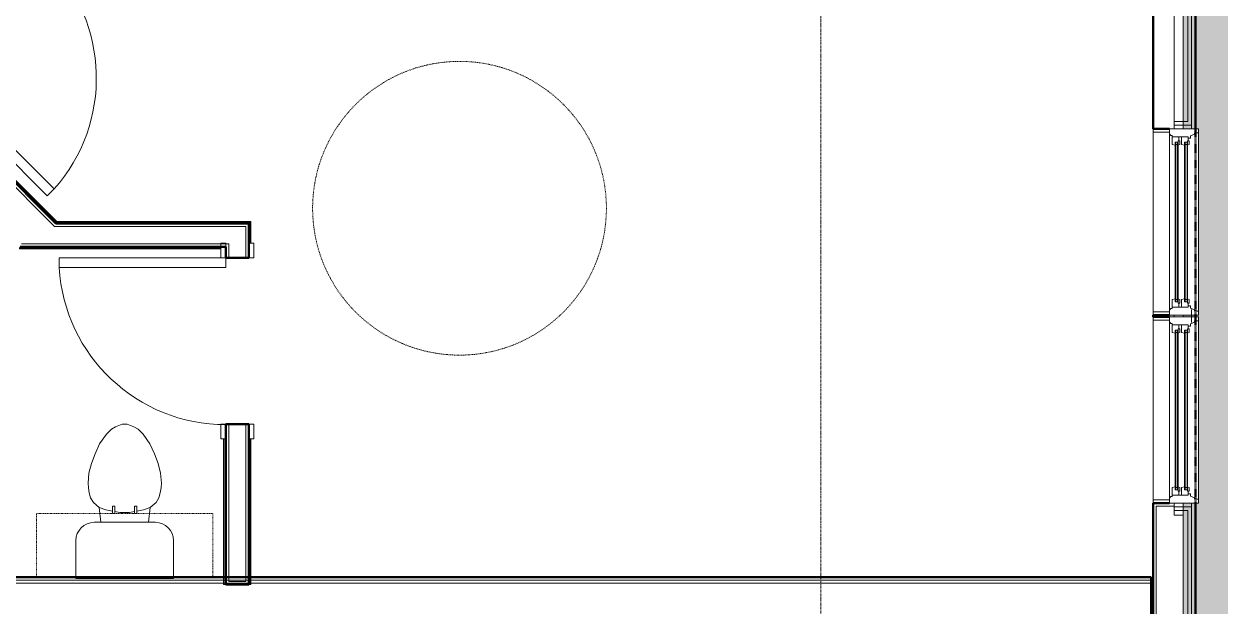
# Model space of a CAD drawing. Header units: inches. Extents: x -4235 to -464, y 9706 to 12425.
# Drawn here: x -2336.1 to -2091.8, y 11681.3 to 11800.3 of the extents above; entities that cross this region are included whole.
import ezdxf

# ---------------------------------------------------------------- set-up
doc = ezdxf.new("R2010")
doc.units = ezdxf.units.IN
doc.header["$MEASUREMENT"] = 0
for name, pattern in [('Dash', [0.25, 0.125, -0.125]), ('Dash 1_16_', [0.125, 0.0625, -0.0625]), ('Grid Line 1_2_', [0.875, 0.5, -0.125, 0.125, -0.125])]:
    doc.linetypes.add(name, pattern=pattern)
for name, color, linetype, lineweight in [('0-1', 7, 'Continuous', 5), ('0-2', 10, 'Continuous', 9), ('A-DOOR-1', 7, 'Continuous', 9), ('A-DOOR-2', 90, 'Continuous', 20), ('A-DOOR-FRAM-1', 90, 'Continuous', 20), ('A-FLOR-PATT-1', 9, 'Continuous', 9), ('A-GENM-HDLN-1', 7, 'Dash', 9), ('A-GLAZ-1', 151, 'Continuous', 9), ('A-GLAZ-2', 151, 'Continuous', 20), ('A-WALL-1', 250, 'Continuous', 50), ('A-WALL-2', 50, 'Continuous', 13), ('A-WALL-3', 10, 'Continuous', 9), ('A-WALL-4', 254, 'Continuous', 9), ('A-WALL-5', 7, 'Continuous', 9), ('A-WALL-6', 113, 'Continuous', 9), ('A-WALL-7', 113, 'Continuous', 50), ('C-PROP-LINE-1', 91, 'Dash 1_16_', 50), ('I-WALL-1', 250, 'Continuous', 50), ('I-WALL-2', 10, 'Continuous', 9), ('I-WALL-3', 254, 'Continuous', 9), ('I-WALL-4', 7, 'Continuous', 9), ('P-SANR-FIXT-1', 7, 'Continuous', 9), ('P-SANR-FIXT-2', 254, 'Continuous', 9), ('Q-CASE-2', 7, 'Continuous', 9), ('Q-CASE-4', 7, 'Dash', 9), ('S-GRID-1', 1, 'Grid Line 1_2_', 9)]:
    doc.layers.add(name, color=color, linetype=linetype, lineweight=lineweight)

# ---------------------------------------------------------------- blocks, each defined once
blk = doc.blocks.new('Basic Wall _ INT - W4BØF - _5_8 GYP - 2X4 WOOD_BATT_ - 5_8 GYP_ - ___-2690297-BACKGROUND - 1ST FLOOR')
at = {"layer": 'A-WALL-3'}
for p, q in [((-2294.86, 11715.48), (-2294.86, 11718.48)), ((-2295.21, 11687.24), (-2295.21, 11685.74)), ((-2294.86, 11685.74), (-2294.86, 11687.24)), ((-2295.27, 11685.74), (-2295.21, 11685.74)), ((-2295.21, 11685.74), (-2295.06, 11685.74)), ((-2295.06, 11685.74), (-2295, 11685.74)), ((-2294.99, 11685.74), (-2294.95, 11685.74)), ((-2294.88, 11685.74), (-2294.86, 11685.74))]:
    blk.add_line(p, q, dxfattribs=at)
at = {"layer": 'A-WALL-4'}
for p, q in [((-2295.21, 11715.48), (-2295.21, 11687.24)), ((-2294.86, 11687.24), (-2294.86, 11715.48)), ((-2295.27, 11687.24), (-2295.27, 11685.74)), ((-2294.98, 11687.24), (-2294.98, 11685.74)), ((-2294.98, 11685.74), (-2295.27, 11685.74)), ((-2294.9, 11685.74), (-2294.98, 11685.74)), ((-2294.86, 11685.74), (-2294.9, 11685.74))]:
    blk.add_line(p, q, dxfattribs=at)
at = {"layer": 'A-WALL-5'}
for p, q in [((-2295.27, 11715.48), (-2295.27, 11687.24)), ((-2294.98, 11715.48), (-2294.98, 11687.24))]:
    blk.add_line(p, q, dxfattribs=at)
blk = doc.blocks.new('Basic Wall _ INT - W4BØF - _5_8 GYP - 2X4 WOOD_BATT_ - 5_8 GYP_ - ___-2690298-BACKGROUND - 1ST FLOOR')
at = {"layer": 'A-WALL-3'}
for p, q in [((-2290.08, 11759.51), (-2290.11, 11759.49)), ((-2289.91, 11759.69), (-2289.97, 11759.63)), ((-2289.76, 11759.84), (-2289.9, 11759.69)), ((-2289.69, 11759.9), (-2289.76, 11759.84)), ((-2290.11, 11715.48), (-2290.11, 11718.48)), ((-2290.11, 11685.74), (-2290.11, 11687.24)), ((-2289.76, 11687.24), (-2289.76, 11685.74)), ((-2290.11, 11685.74), (-2290.08, 11685.74)), ((-2289.97, 11685.74), (-2289.91, 11685.74)), ((-2289.9, 11685.74), (-2289.76, 11685.74)), ((-2289.76, 11685.74), (-2289.69, 11685.74))]:
    blk.add_line(p, q, dxfattribs=at)
at = {"layer": 'A-WALL-4'}
for p, q in [((-2290.11, 11755.48), (-2290.11, 11759.49)), ((-2289.76, 11759.84), (-2289.76, 11755.48)), ((-2290.11, 11687.24), (-2290.11, 11715.48)), ((-2289.76, 11715.48), (-2289.76, 11687.24)), ((-2289.98, 11685.74), (-2289.98, 11687.24)), ((-2289.69, 11687.24), (-2289.69, 11685.74)), ((-2290.06, 11685.74), (-2290.11, 11685.74)), ((-2289.99, 11685.74), (-2290.06, 11685.74)), ((-2289.98, 11685.74), (-2289.99, 11685.74)), ((-2289.69, 11685.74), (-2289.98, 11685.74))]:
    blk.add_line(p, q, dxfattribs=at)
at = {"layer": 'A-WALL-5'}
for p, q in [((-2289.98, 11755.48), (-2289.98, 11759.61)), ((-2289.69, 11759.9), (-2289.69, 11755.48)), ((-2289.98, 11687.24), (-2289.98, 11715.48)), ((-2289.69, 11715.48), (-2289.69, 11687.24))]:
    blk.add_line(p, q, dxfattribs=at)
at = {"layer": 'A-WALL-5', "flags": 128}
for points in [[(-2290.06, 11759.53), (-2290.04, 11759.55), (-2290.02, 11759.57), (-2290.01, 11759.59), (-2289.99, 11759.6), (-2289.98, 11759.61), (-2289.98, 11759.61)], [(-2289.98, 11759.61), (-2289.96, 11759.63), (-2289.9, 11759.69), (-2289.81, 11759.78), (-2289.69, 11759.9)]]:
    blk.add_lwpolyline(points, dxfattribs=at)
blk = doc.blocks.new('Toilet-Domestic-3D - Toilet-Domestic-3D-V11-BACKGROUND - 1ST FLOOR')
at = {"layer": 'P-SANR-FIXT-1'}
for p, q in [((-5.13, 8), (-3.74, 10)), ((-3.74, 10), (-2.74, 11)), ((-2.74, 11), (-1.87, 11.5)), ((-1.87, 11.5), (-0.5, 12)), ((-0.5, 12), (0.5, 12)), ((0.5, 12), (1.87, 11.5)), ((1.87, 11.5), (2.74, 11)), ((2.74, 11), (3.74, 10)), ((3.74, 10), (5.13, 8)), ((-6.06, 6), (-5.13, 8)), ((5.13, 8), (6.06, 6)), ((-6.79, 4), (-6.06, 6)), ((6.06, 6), (6.79, 4)), ((-7.33, 1.99), (-6.79, 4)), ((6.79, 4), (7.33, 1.99)), ((-7.5, 0), (-7.33, 1.99)), ((7.33, 1.99), (7.5, 0)), ((-7.41, -1), (-7.5, 0)), ((-7.24, -2), (-7.41, -1)), ((-6.97, -3), (-7.24, -2)), ((7.24, -2), (6.97, -3)), ((7.41, -1), (7.24, -2)), ((7.5, 0), (7.41, -1)), ((-6.4, -4), (-6.97, -3)), ((-5.21, -5), (-6.4, -4)), ((6.4, -4), (5.21, -5)), ((6.97, -3), (6.4, -4)), ((-3.84, -5.5), (-5.21, -5)), ((-4.86, -8.02), (-5.21, -5)), ((-2.5, -5.74), (-3.84, -5.5)), ((-1, -6), (-2.01, -5.82)), ((1, -6), (-1, -6)), ((2, -5.82), (1, -6)), ((3.84, -5.5), (2.49, -5.74)), ((5.21, -5), (3.84, -5.5)), ((4.86, -8.02), (5.21, -5)), ((6.25, -8.02), (-6.25, -8.02)), ((-9.98, -11.75), (-9.98, -19.23)), ((9.98, -19.23), (9.98, -11.75))]:
    blk.add_line(p, q, dxfattribs=at)
for centre, start, end in [((-6.25, -11.75), 90, 180), ((6.25, -11.75), 0, 90)]:
    blk.add_arc(centre, 3.73, start, end, dxfattribs=at)
at = {"layer": 'P-SANR-FIXT-2'}
for p, q in [((-9.98, -19.23), (-9.98, -19.48)), ((-9.98, -19.48), (9.98, -19.48)), ((9.98, -19.48), (9.98, -19.23))]:
    blk.add_line(p, q, dxfattribs=at)
blk = doc.blocks.new('Basic Wall _ INT - W8BØF - _5_8 GYP - 2X8 WOOD_BATT_ - 5_8 GYP_ - ___-2704243-BACKGROUND - 1ST FLOOR')
at = {"layer": 'I-WALL-2'}
for p, q in [((-2329.54, 11759.49), (-2329.53, 11759.51)), ((-2329.49, 11759.63), (-2329.46, 11759.69)), ((-2329.46, 11759.69), (-2329.4, 11759.84)), ((-2329.4, 11759.84), (-2329.37, 11759.9))]:
    blk.add_line(p, q, dxfattribs=at)
at = {"layer": 'I-WALL-3'}
for p, q in [((-2356.58, 11786.52), (-2329.54, 11759.49)), ((-2329.4, 11759.84), (-2356.33, 11786.77))]:
    blk.add_line(p, q, dxfattribs=at)
at = {"layer": 'I-WALL-4'}
for p, q in [((-2329.49, 11759.61), (-2356.49, 11786.61)), ((-2329.37, 11759.9), (-2356.29, 11786.81)), ((-2329.53, 11759.53), (-2329.54, 11759.49))]:
    blk.add_line(p, q, dxfattribs=at)
at = {"layer": 'I-WALL-4', "flags": 128}
for points in [[(-2329.49, 11759.61), (-2329.49, 11759.61), (-2329.5, 11759.6), (-2329.5, 11759.59), (-2329.51, 11759.57), (-2329.52, 11759.55), (-2329.53, 11759.53)], [(-2329.37, 11759.9), (-2329.42, 11759.78), (-2329.46, 11759.69), (-2329.48, 11759.63), (-2329.49, 11759.61)]]:
    blk.add_lwpolyline(points, dxfattribs=at)
blk = doc.blocks.new('Basic Wall _ INT - W4BØF - _5_8 GYP - 2X4 WOOD_BATT_ - 5_8 GYP_ - ___-2690309-BACKGROUND - 1ST FLOOR')
at = {"layer": 'A-WALL-3'}
for p, q in [((-2336.96, 11754.39), (-2336.99, 11754.32)), ((-2336.9, 11754.53), (-2336.96, 11754.39)), ((-2336.87, 11754.6), (-2336.9, 11754.53)), ((-2336.82, 11754.74), (-2336.83, 11754.71))]:
    blk.add_line(p, q, dxfattribs=at)
at = {"layer": 'A-WALL-4'}
for p, q in [((-2295.86, 11754.39), (-2336.96, 11754.39)), ((-2336.82, 11754.74), (-2295.86, 11754.74))]:
    blk.add_line(p, q, dxfattribs=at)
at = {"layer": 'A-WALL-5'}
for p, q in [((-2295.86, 11754.32), (-2336.99, 11754.32)), ((-2336.87, 11754.61), (-2295.86, 11754.61)), ((-2336.83, 11754.69), (-2336.82, 11754.74))]:
    blk.add_line(p, q, dxfattribs=at)
at = {"layer": 'A-WALL-5', "flags": 128}
for points in [[(-2336.99, 11754.32), (-2336.94, 11754.44), (-2336.9, 11754.53), (-2336.88, 11754.59), (-2336.87, 11754.61)], [(-2336.87, 11754.61), (-2336.87, 11754.61), (-2336.86, 11754.62), (-2336.86, 11754.64), (-2336.85, 11754.65), (-2336.84, 11754.67), (-2336.83, 11754.69)]]:
    blk.add_lwpolyline(points, dxfattribs=at)
blk = doc.blocks.new('Basic Wall _ INT - W4BØF - _5_8 GYP - 2X4 WOOD_BATT_ - 5_8 GYP_ - ___-2690310-BACKGROUND - 1ST FLOOR')
at = {"layer": 'A-WALL-3'}
for p, q in [((-2329.53, 11759.51), (-2329.54, 11759.49)), ((-2329.46, 11759.69), (-2329.49, 11759.63)), ((-2329.4, 11759.84), (-2329.46, 11759.69)), ((-2329.37, 11759.9), (-2329.4, 11759.84)), ((-2290.11, 11759.49), (-2290.08, 11759.51)), ((-2289.97, 11759.63), (-2289.91, 11759.69)), ((-2289.9, 11759.69), (-2289.76, 11759.84)), ((-2289.76, 11759.84), (-2289.69, 11759.9))]:
    blk.add_line(p, q, dxfattribs=at)
at = {"layer": 'A-WALL-4'}
for p, q in [((-2329.54, 11759.49), (-2290.11, 11759.49)), ((-2289.76, 11759.84), (-2329.4, 11759.84))]:
    blk.add_line(p, q, dxfattribs=at)
at = {"layer": 'A-WALL-5'}
for p, q in [((-2329.54, 11759.49), (-2329.53, 11759.53)), ((-2289.98, 11759.61), (-2329.49, 11759.61)), ((-2289.69, 11759.9), (-2329.37, 11759.9))]:
    blk.add_line(p, q, dxfattribs=at)
at = {"layer": 'A-WALL-5', "flags": 128}
for points in [[(-2329.53, 11759.53), (-2329.52, 11759.55), (-2329.51, 11759.57), (-2329.5, 11759.59), (-2329.5, 11759.6), (-2329.49, 11759.61), (-2329.49, 11759.61)], [(-2329.49, 11759.61), (-2329.48, 11759.63), (-2329.46, 11759.69), (-2329.42, 11759.78), (-2329.37, 11759.9)], [(-2289.98, 11759.61), (-2289.98, 11759.61), (-2289.99, 11759.6), (-2290.01, 11759.59), (-2290.02, 11759.57), (-2290.04, 11759.55), (-2290.06, 11759.53)], [(-2289.69, 11759.9), (-2289.81, 11759.78), (-2289.9, 11759.69), (-2289.96, 11759.63), (-2289.98, 11759.61)]]:
    blk.add_lwpolyline(points, dxfattribs=at)
blk = doc.blocks.new('SWING - SINGLE - FLUSH - 2-10 x 6-8 - PRIVACY-3199407-BACKGROUND - 1ST FLOOR')
at = {"layer": 'A-DOOR-1'}
blk.add_arc((17, 2.37), 34.07, 93.3657, 180, dxfattribs=at)
at = {"layer": 'A-DOOR-2'}
for p, q in [((15, 2.37), (15, 36.38)), ((17, 36.38), (15, 36.38)), ((17, 2.37), (17, 36.38)), ((17, 2.37), (15, 2.37))]:
    blk.add_line(p, q, dxfattribs=at)
at = {"layer": 'A-DOOR-FRAM-1'}
for p, q in [((-17, 3.37), (-20, 3.37)), ((-20, 3.37), (-20, 2.37)), ((-17, 2.37), (-17, 3.37)), ((20, 3.37), (17, 3.37)), ((17, 3.37), (17, 2.37)), ((20, 2.37), (20, 3.37)), ((-20, 2.37), (-17, 2.37)), ((17, 2.37), (20, 2.37)), ((-17, -2.38), (-20, -2.38)), ((-20, -2.38), (-20, -3.38)), ((-17, -3.38), (-17, -2.38)), ((20, -2.38), (17, -2.38)), ((17, -2.38), (17, -3.38)), ((20, -3.38), (20, -2.38)), ((-20, -3.38), (-17, -3.38)), ((17, -3.38), (20, -3.38))]:
    blk.add_line(p, q, dxfattribs=at)
blk = doc.blocks.new('Basic Wall _ INT - W4BØF - _5_8 GYP - 2X4 WOOD_BATT_ - 5_8 GYP_ - ___-2690314-BACKGROUND - 1ST FLOOR')
at = {"layer": 'A-WALL-3'}
for p, q in [((-2302.27, 11842.21), (-2302.28, 11842.23)), ((-2302.2, 11842.03), (-2302.22, 11842.09)), ((-2302.14, 11841.88), (-2302.2, 11842.02)), ((-2302.11, 11841.82), (-2302.14, 11841.88)), ((-2309.38, 11835.13), (-2306.02, 11838.49)), ((-2306.24, 11837.78), (-2308.69, 11835.33)), ((-2305.77, 11838.24), (-2306.21, 11837.8)), ((-2305.56, 11838.45), (-2305.63, 11838.39)), ((-2305.48, 11838.54), (-2305.56, 11838.45)), ((-2309.34, 11834.68), (-2309.42, 11834.59)), ((-2309.27, 11834.74), (-2309.34, 11834.68)), ((-2308.69, 11835.32), (-2309.13, 11834.89)), ((-2331.3, 11813.21), (-2329.18, 11815.33)), ((-2363.3, 11781.22), (-2357.46, 11787.05)), ((-2357.48, 11786.54), (-2363.04, 11780.97)), ((-2357.21, 11786.8), (-2357.47, 11786.54)), ((-2363.26, 11780.76), (-2363.34, 11780.68)), ((-2363.19, 11780.83), (-2363.25, 11780.76)), ((-2389.78, 11754.73), (-2389.75, 11754.73)), ((-2389.59, 11754.73), (-2389.5, 11754.73)), ((-2389.49, 11754.73), (-2389.29, 11754.73)), ((-2389.29, 11754.73), (-2389.2, 11754.73))]:
    blk.add_line(p, q, dxfattribs=at)
at = {"layer": 'A-WALL-4'}
for p, q in [((-2306.02, 11838.49), (-2302.28, 11842.23)), ((-2302.14, 11841.88), (-2305.48, 11838.54)), ((-2308.85, 11835.49), (-2306.38, 11837.95)), ((-2306.2, 11837.73), (-2308.64, 11835.28)), ((-2306.37, 11837.96), (-2305.93, 11838.4)), ((-2305.73, 11838.2), (-2306.17, 11837.76)), ((-2305.52, 11838.41), (-2305.58, 11838.34)), ((-2305.43, 11838.49), (-2305.52, 11838.41)), ((-2329.18, 11815.33), (-2309.41, 11835.1)), ((-2309.42, 11834.59), (-2328.93, 11815.09)), ((-2309.29, 11834.63), (-2309.38, 11834.55)), ((-2309.29, 11835.05), (-2308.85, 11835.49)), ((-2309.23, 11834.7), (-2309.29, 11834.63)), ((-2308.65, 11835.28), (-2309.09, 11834.84)), ((-2363.21, 11781.13), (-2357.66, 11786.68)), ((-2357.43, 11786.49), (-2363, 11780.93)), ((-2357.64, 11786.7), (-2357.37, 11786.96)), ((-2357.17, 11786.76), (-2357.43, 11786.5)), ((-2389.78, 11754.73), (-2363.3, 11781.22)), ((-2363.34, 11780.68), (-2389.29, 11754.73)), ((-2363.21, 11780.72), (-2363.29, 11780.63)), ((-2363.15, 11780.78), (-2363.21, 11780.72))]:
    blk.add_line(p, q, dxfattribs=at)
at = {"layer": 'A-WALL-5'}
for p, q in [((-2305.93, 11838.4), (-2302.23, 11842.1)), ((-2302.11, 11841.82), (-2305.43, 11838.49)), ((-2329.09, 11815.25), (-2309.32, 11835.02)), ((-2309.38, 11834.55), (-2328.89, 11815.04)), ((-2389.61, 11754.73), (-2363.21, 11781.13)), ((-2363.3, 11780.63), (-2389.2, 11754.73))]:
    blk.add_line(p, q, dxfattribs=at)
at = {"layer": 'A-WALL-5', "flags": 128}
for points in [[(-2302.26, 11842.19), (-2302.26, 11842.17), (-2302.25, 11842.15), (-2302.24, 11842.13), (-2302.24, 11842.12), (-2302.23, 11842.11), (-2302.23, 11842.1)], [(-2302.23, 11842.1), (-2302.22, 11842.09), (-2302.2, 11842.03), (-2302.16, 11841.94), (-2302.11, 11841.82)], [(-2389.61, 11754.73), (-2389.61, 11754.73), (-2389.62, 11754.73), (-2389.64, 11754.73), (-2389.67, 11754.73), (-2389.69, 11754.73), (-2389.72, 11754.73)], [(-2389.2, 11754.73), (-2389.37, 11754.73), (-2389.5, 11754.73), (-2389.58, 11754.73), (-2389.61, 11754.73)]]:
    blk.add_lwpolyline(points, dxfattribs=at)
blk = doc.blocks.new('Basic Wall _ INT - W4BØF - _5_8 GYP - 2X4 WOOD_BATT_ - 5_8 GYP_ - ___-2690313-BACKGROUND - 1ST FLOOR')
at = {"layer": 'A-WALL-3'}
for p, q in [((-2304.4, 11847.33), (-2304.42, 11847.39)), ((-2304.34, 11847.19), (-2304.4, 11847.33)), ((-2304.31, 11847.12), (-2304.33, 11847.18)), ((-2304.25, 11846.98), (-2304.26, 11847)), ((-2334.66, 11816.57), (-2332.54, 11818.69)), ((-2360.82, 11790.41), (-2358.7, 11792.53)), ((-2397.09, 11754.73), (-2397, 11754.73)), ((-2397, 11754.73), (-2396.79, 11754.73)), ((-2396.79, 11754.73), (-2396.7, 11754.73)), ((-2396.54, 11754.73), (-2396.5, 11754.73))]:
    blk.add_line(p, q, dxfattribs=at)
at = {"layer": 'A-WALL-4'}
for p, q in [((-2304.4, 11847.33), (-2332.78, 11818.94)), ((-2309, 11842.23), (-2304.25, 11846.98)), ((-2332.54, 11818.69), (-2309.01, 11842.22)), ((-2393.1, 11758.13), (-2360.82, 11790.41)), ((-2361.07, 11790.66), (-2378.82, 11772.91)), ((-2378.85, 11772.88), (-2397, 11754.73)), ((-2396.5, 11754.73), (-2393.14, 11758.09))]:
    blk.add_line(p, q, dxfattribs=at)
at = {"layer": 'A-WALL-5'}
for p, q in [((-2304.42, 11847.39), (-2332.83, 11818.99)), ((-2304.3, 11847.1), (-2332.62, 11818.78)), ((-2361.11, 11790.7), (-2397.09, 11754.73)), ((-2360.91, 11790.5), (-2396.68, 11754.73))]:
    blk.add_line(p, q, dxfattribs=at)
at = {"layer": 'A-WALL-5', "flags": 128}
for points in [[(-2304.42, 11847.39), (-2304.37, 11847.27), (-2304.33, 11847.18), (-2304.31, 11847.12), (-2304.3, 11847.1)], [(-2304.3, 11847.1), (-2304.3, 11847.1), (-2304.3, 11847.09), (-2304.29, 11847.08), (-2304.28, 11847.06), (-2304.28, 11847.04), (-2304.27, 11847.02)], [(-2396.68, 11754.73), (-2396.71, 11754.73), (-2396.79, 11754.73), (-2396.92, 11754.73), (-2397.09, 11754.73)], [(-2396.56, 11754.73), (-2396.59, 11754.73), (-2396.62, 11754.73), (-2396.64, 11754.73), (-2396.66, 11754.73), (-2396.67, 11754.73), (-2396.68, 11754.73)]]:
    blk.add_lwpolyline(points, dxfattribs=at)
blk = doc.blocks.new('ADA Clearances - 5ft Circle-V14-BACKGROUND - 1ST FLOOR')
at = {"layer": 'A-GENM-HDLN-1'}
blk.add_circle((0, 0), 30, dxfattribs=at)
blk = doc.blocks.new('300 Series Wall Hung Cabinet_326 - 36_-2909953-BACKGROUND - 1ST FLOOR')
at = {"layer": 'Q-CASE-2'}
for p, q in [((-2.01, 14.69), (-2.5, 14.69)), ((-2.5, 14.69), (-2.5, 13.19)), ((-2.01, 13.19), (-2.01, 14.69)), ((2.49, 14.69), (2, 14.69)), ((2, 14.69), (2, 13.19)), ((2.49, 13.19), (2.49, 14.69)), ((-2.01, 13.19), (-2.5, 13.19)), ((2.49, 13.19), (2, 13.19))]:
    blk.add_line(p, q, dxfattribs=at)
at = {"layer": 'Q-CASE-4'}
for p, q in [((-18, 0.19), (-18, 13.19)), ((-18, 13.19), (18, 13.19)), ((18, 13.19), (18, 0.19)), ((18, 0.19), (-18, 0.19))]:
    blk.add_line(p, q, dxfattribs=at)
blk = doc.blocks.new('CTR - 1st Phase - Unit Layouts_rvt-1-BACKGROUND - 1ST FLOOR')
at = {"layer": 'A-WALL-1'}
for p, q in [((-2290.11, 11759.49), (-2329.54, 11759.49)), ((-2290.11, 11758.86), (-2290.11, 11759.49)), ((-2290.11, 11754.74), (-2290.11, 11758.86)), ((-2324.79, 11754.74), (-2294.86, 11754.74)), ((-2294.86, 11754.74), (-2294.86, 11752.48)), ((-2290.11, 11752.48), (-2290.11, 11754.74)), ((-2294.86, 11752.48), (-2290.11, 11752.48)), ((-2290.11, 11718.48), (-2294.86, 11718.48)), ((-2294.86, 11718.48), (-2294.86, 11685.74)), ((-2290.11, 11685.74), (-2290.11, 11718.48)), ((-2294.86, 11685.74), (-2294.23, 11685.74)), ((-2294.23, 11685.74), (-2290.73, 11685.74)), ((-2290.73, 11685.74), (-2290.11, 11685.74))]:
    blk.add_line(p, q, dxfattribs=at)
at = {"layer": 'A-WALL-2'}
for p, q in [((-2329.8, 11758.86), (-2357.73, 11786.79)), ((-2328.92, 11758.86), (-2329.8, 11758.86)), ((-2290.73, 11758.86), (-2328.92, 11758.86)), ((-2290.73, 11758.86), (-2290.73, 11755.36)), ((-2326.3, 11755.36), (-2336.56, 11755.36)), ((-2325.42, 11755.36), (-2326.3, 11755.36)), ((-2294.23, 11755.36), (-2325.42, 11755.36)), ((-2294.23, 11755.36), (-2294.23, 11754.74)), ((-2294.23, 11754.74), (-2294.23, 11752.48)), ((-2290.73, 11755.36), (-2290.73, 11754.74)), ((-2290.73, 11754.74), (-2290.73, 11752.48)), ((-2294.23, 11718.48), (-2294.23, 11686.36)), ((-2290.73, 11718.48), (-2290.73, 11686.36)), ((-2294.23, 11686.36), (-2290.73, 11686.36))]:
    blk.add_line(p, q, dxfattribs=at)
at = {"layer": 'A-WALL-3'}
for p, q in [((-2290.11, 11759.49), (-2329.54, 11759.49)), ((-2290.11, 11759.49), (-2290.11, 11755.48)), ((-2324.79, 11754.74), (-2295.86, 11754.74)), ((-2294.86, 11718.48), (-2294.86, 11715.48)), ((-2290.11, 11715.48), (-2290.11, 11718.48)), ((-2294.86, 11715.48), (-2294.86, 11687.24)), ((-2290.11, 11687.24), (-2290.11, 11715.48)), ((-2294.86, 11687.24), (-2294.86, 11685.74)), ((-2290.11, 11685.74), (-2290.11, 11687.24)), ((-2290.11, 11685.74), (-2294.86, 11685.74))]:
    blk.add_line(p, q, dxfattribs=at)
at = {"layer": 'A-WALL-4'}
for p, q in [((-2290.11, 11752.48), (-2294.86, 11752.48)), ((-2294.86, 11718.48), (-2290.11, 11718.48))]:
    blk.add_line(p, q, dxfattribs=at)
at = {"layer": 'I-WALL-1'}
for p, q in [((-2329.54, 11759.49), (-2357.29, 11787.23)), ((-2336.82, 11754.74), (-2335.93, 11754.74)), ((-2335.93, 11754.74), (-2324.79, 11754.74))]:
    blk.add_line(p, q, dxfattribs=at)
at = {"layer": 'I-WALL-2'}
for p, q in [((-2329.54, 11759.49), (-2356.58, 11786.52)), ((-2324.79, 11754.74), (-2336.82, 11754.74))]:
    blk.add_line(p, q, dxfattribs=at)
at = {"layer": '0-2'}
for name, p in [('Basic Wall _ INT - W4BØF - _5_8 GYP - 2X4 WOOD_BATT_ - 5_8 GYP_ - ___-2690313-BACKGROUND - 1ST FLOOR', (0, 0)), ('Basic Wall _ INT - W4BØF - _5_8 GYP - 2X4 WOOD_BATT_ - 5_8 GYP_ - ___-2690314-BACKGROUND - 1ST FLOOR', (0, 0)), ('Basic Wall _ INT - W8BØF - _5_8 GYP - 2X8 WOOD_BATT_ - 5_8 GYP_ - ___-2704243-BACKGROUND - 1ST FLOOR', (0, 0)), ('Basic Wall _ INT - W4BØF - _5_8 GYP - 2X4 WOOD_BATT_ - 5_8 GYP_ - ___-2690310-BACKGROUND - 1ST FLOOR', (0, 0)), ('Basic Wall _ INT - W4BØF - _5_8 GYP - 2X4 WOOD_BATT_ - 5_8 GYP_ - ___-2690298-BACKGROUND - 1ST FLOOR', (0, 0)), ('Basic Wall _ INT - W4BØF - _5_8 GYP - 2X4 WOOD_BATT_ - 5_8 GYP_ - ___-2690309-BACKGROUND - 1ST FLOOR', (0, 0)), ('Toilet-Domestic-3D - Toilet-Domestic-3D-V11-BACKGROUND - 1ST FLOOR', (-2315.47, 11706.47)), ('Basic Wall _ INT - W4BØF - _5_8 GYP - 2X4 WOOD_BATT_ - 5_8 GYP_ - ___-2690297-BACKGROUND - 1ST FLOOR', (0, 0)), ('300 Series Wall Hung Cabinet_326 - 36_-2909953-BACKGROUND - 1ST FLOOR', (-2315.47, 11687.05))]:
    blk.add_blockref(name, p, dxfattribs=at)
for name, p, rotation in [('SWING - SINGLE - FLUSH - 2-10 x 6-8 - PRIVACY-3199407-BACKGROUND - 1ST FLOOR', (-2345, 11802.87), 224.9999999999984), ('ADA Clearances - 5ft Circle-V14-BACKGROUND - 1ST FLOOR', (-2247.1, 11762.6), 180), ('SWING - SINGLE - FLUSH - 2-10 x 6-8 - PRIVACY-3199407-BACKGROUND - 1ST FLOOR', (-2292.48, 11735.48), 90.00000000000018)]:
    blk.add_blockref(name, p, dxfattribs=dict(at, rotation=rotation))
blk = doc.blocks.new('CTR - 1st Phase - Common Walls_rvt-1-BACKGROUND - 1ST FLOOR')
at = {"layer": 'A-WALL-2'}
for p, q in [((-2105.82, 11686.61), (-2437.8, 11686.61)), ((-2105.82, 11685.99), (-2437.18, 11685.99))]:
    blk.add_line(p, q, dxfattribs=at)
at = {"layer": 'I-WALL-1'}
for p, q in [((-2105.82, 11687.24), (-2341.71, 11687.24)), ((-2105.82, 11678.74), (-2105.82, 11687.24))]:
    blk.add_line(p, q, dxfattribs=at)
at = {"layer": 'I-WALL-2'}
for p, q in [((-2295.15, 11687.24), (-2295.27, 11687.24)), ((-2295.06, 11687.24), (-2295.15, 11687.24)), ((-2295, 11687.24), (-2295.06, 11687.24)), ((-2294.25, 11687.24), (-2294.86, 11687.24)), ((-2290.73, 11687.24), (-2294.23, 11687.24)), ((-2290.11, 11687.24), (-2290.71, 11687.24)), ((-2289.9, 11687.24), (-2289.96, 11687.24)), ((-2289.81, 11687.24), (-2289.9, 11687.24)), ((-2289.69, 11687.24), (-2289.81, 11687.24))]:
    blk.add_line(p, q, dxfattribs=at)
at = {"layer": 'I-WALL-3'}
for p, q in [((-2325.45, 11687.24), (-2336.06, 11687.24)), ((-2295.27, 11687.24), (-2305.49, 11687.24)), ((-2105.82, 11687.24), (-2289.69, 11687.24)), ((-2105.82, 11687.24), (-2105.82, 11678.74))]:
    blk.add_line(p, q, dxfattribs=at)
blk = doc.blocks.new('Window-Double_Hung-Andersen-400_Series-Tilt_Wash - DOUBLE HUNG - COTTAGE - 1ST FLOOR-2889518-BACKGROUND - 1ST FLOOR')
at = {"layer": 'A-GLAZ-1'}
for p, q in [((-16.29, 2.62), (-15.7, 2.62)), ((-15.82, 2.62), (-15.82, 2.25)), ((-15.7, 2.75), (15.7, 2.75)), ((-15.7, 2.62), (15.7, 2.62)), ((16.29, 2.62), (15.7, 2.62)), ((15.82, 2.62), (15.82, 2.25)), ((-16.29, 2.25), (-15.7, 2.25)), ((-16.29, 0.69), (-15.7, 0.69)), ((-16.29, 0.31), (-15.7, 0.31)), ((-15.82, 0.69), (-15.82, 0.31)), ((-15.7, 2.25), (15.7, 2.25)), ((-15.7, 2.12), (15.7, 2.12)), ((-15.7, 0.81), (15.7, 0.81)), ((-15.7, 0.69), (15.7, 0.69)), ((-15.7, 0.31), (15.7, 0.31)), ((-15.7, 0.19), (15.7, 0.19)), ((16.29, 2.25), (15.7, 2.25)), ((16.29, 0.69), (15.7, 0.69)), ((16.29, 0.31), (15.7, 0.31)), ((15.82, 0.69), (15.82, 0.31)), ((18.95, -0.94), (-18.95, -0.94)), ((-18.95, -0.94), (-18.95, -4.31)), ((-18.32, -0.94), (-18.32, -4.31)), ((18.32, -0.94), (18.32, -4.31)), ((18.95, -4.31), (18.95, -0.94)), ((-18.95, -4.31), (18.95, -4.31))]:
    blk.add_line(p, q, dxfattribs=at)
at = {"layer": 'A-GLAZ-2'}
for p, q in [((19.01, 4.94), (-19.01, 4.94)), ((-19.01, 4.94), (-19.01, -0.94)), ((-18.2, 4.94), (-18.2, 4.12)), ((18.2, 4.94), (18.2, 4.12)), ((19.01, -0.94), (19.01, 4.94)), ((-19.01, 3.56), (-20.51, 3.56)), ((-18.2, 4.12), (-17.92, 4.12)), ((-17.92, 4.12), (-17.61, 3.31)), ((-17.61, 3.31), (-17.14, 3.31)), ((-17.42, 2.87), (-16.57, 2.87)), ((-17.42, 2.87), (-17.42, -0.44)), ((-17.14, 3.31), (-17.14, 2.87)), ((-15.86, 3.09), (-16.57, 3.09)), ((-16.57, 2.75), (-16.57, 3.09)), ((-15.7, 2.75), (-16.57, 2.75)), ((-16.29, 2.75), (-16.29, 2.12)), ((-15.86, 3.09), (-15.7, 2.75)), ((15.86, 3.09), (15.7, 2.75)), ((15.7, 2.75), (16.57, 2.75)), ((15.86, 3.09), (16.57, 3.09)), ((16.29, 2.75), (16.29, 2.12)), ((16.57, 2.75), (16.57, 3.09)), ((17.42, 2.87), (16.57, 2.87)), ((17.14, 3.31), (17.14, 2.87)), ((17.61, 3.31), (17.14, 3.31)), ((17.42, 2.87), (17.42, -0.44)), ((17.92, 4.12), (17.61, 3.31)), ((18.2, 4.12), (17.92, 4.12)), ((19.01, 3.56), (20.51, 3.56)), ((-17.42, 1.5), (-15.86, 1.5)), ((-17.42, 0.94), (-16.57, 0.94)), ((-15.86, 1.16), (-16.57, 1.16)), ((-16.57, 0.81), (-16.57, 1.16)), ((-15.7, 0.81), (-16.57, 0.81)), ((-15.7, 2.12), (-16.29, 2.12)), ((-16.29, 0.81), (-16.29, 0.19)), ((-15.7, 0.19), (-16.29, 0.19)), ((-15.86, 1.5), (-15.7, 2.12)), ((-15.86, 1.16), (-15.7, 0.81)), ((-15.86, -0.44), (-15.7, 0.19)), ((15.7, 2.12), (16.29, 2.12)), ((15.86, 1.5), (15.7, 2.12)), ((15.86, 1.16), (15.7, 0.81)), ((15.7, 0.81), (16.57, 0.81)), ((15.7, 0.19), (16.29, 0.19)), ((15.86, -0.44), (15.7, 0.19)), ((17.42, 1.5), (15.86, 1.5)), ((15.86, 1.16), (16.57, 1.16)), ((16.29, 0.81), (16.29, 0.19)), ((16.57, 0.81), (16.57, 1.16)), ((17.42, 0.94), (16.57, 0.94)), ((-19.01, -0.94), (19.01, -0.94)), ((-17.67, -0.66), (-18, -0.94)), ((-17.67, -0.66), (-17.67, -0.44)), ((-17.67, -0.44), (-15.86, -0.44)), ((17.67, -0.44), (15.86, -0.44)), ((17.67, -0.66), (17.67, -0.44)), ((17.67, -0.66), (18, -0.94))]:
    blk.add_line(p, q, dxfattribs=at)
blk = doc.blocks.new('Family - ___-2835903-BACKGROUND - 1ST FLOOR')
at = {"layer": 'C-PROP-LINE-1'}
blk.add_line((-2096.82, 11276.29), (-2096.82, 12089.69), dxfattribs=at)

msp = doc.modelspace()

# ---------------------------------------------------------------- hatches: boundary and pattern name
at = {"layer": 'A-FLOR-PATT-1'}
h = msp.add_hatch(dxfattribs=at)
h.set_pattern_fill('FP_5', color=256, style=0, pattern_type=2)
h.set_pattern_definition([(0, (0, 0), (15.36, 3.84), [1.267, -10.253, 1.267, -10.253, -61.44]), (0, (0, 0), (15.36, 3.84), [-23.04, 1.267, -21.773, 1.267, -10.253, -26.88]), (0, (0, 0), (15.36, 3.84), [-57.6, 1.267, -6.413, 1.267, -17.933]), (120, (5.76, 1.92), (-11.0055376, 11.3821502), [1.267, -10.253, 1.267, -10.253, -61.44]), (120, (5.76, 1.92), (-11.0055376, 11.3821502), [-23.04, 1.267, -21.773, 1.267, -10.253, -26.88]), (120, (5.76, 1.92), (-11.0055376, 11.3821502), [-57.6, 1.267, -6.413, 1.267, -17.933]), (240, (7.68, 9.6), (-4.3544624, -15.2221502), [1.267, -10.253, 1.267, -10.253, -61.44]), (240, (7.68, 9.6), (-4.3544624, -15.2221502), [-23.04, 1.267, -21.773, 1.267, -10.253, -26.88]), (240, (7.68, 9.6), (-4.3544624, -15.2221502), [-57.6, 1.267, -6.413, 1.267, -17.933])])
h.paths.add_polyline_path([(-1941.32, 11049.39), (-1940.32, 11049.39), (-1940.32, 12088.69), (-1941.32, 12088.68), (-1941.32, 11050.83)], flags=0)
h.paths.add_polyline_path([(-2014.69, 11109.39), (-1999.32, 11109.39), (-1999.32, 12088.69), (-2098.7, 12088.66), (-2098.7, 12087.19), (-2099.32, 12087.19), (-2099.32, 11970.8), (-2096.2, 11970.8), (-2096.2, 11932.78), (-2099.32, 11932.78), (-2099.32, 11932.4), (-2096.2, 11932.4), (-2096.2, 11894.38), (-2099.32, 11894.38), (-2099.32, 11840.19), (-2096.82, 11840.19), (-2096.82, 11840.75), (-2095.82, 11840.75), (-2095.82, 11811.75), (-2096.82, 11811.75), (-2096.82, 11812.31), (-2099.32, 11812.31), (-2099.32, 11778.8), (-2096.2, 11778.8), (-2096.2, 11740.78), (-2099.32, 11740.78), (-2099.32, 11740.4), (-2096.2, 11740.4), (-2096.2, 11702.38), (-2099.32, 11702.38), (-2099.32, 11663.6), (-2096.2, 11663.6), (-2096.2, 11625.58), (-2099.32, 11625.58), (-2099.32, 11556.79), (-2096.82, 11556.79), (-2096.82, 11557.35), (-2095.82, 11557.35), (-2095.82, 11528.35), (-2096.82, 11528.35), (-2096.82, 11528.91), (-2099.32, 11528.91), (-2099.32, 11471.79), (-2096.2, 11471.79), (-2096.2, 11433.77), (-2099.32, 11433.77), (-2099.32, 11433.39), (-2096.2, 11433.39), (-2096.2, 11395.37), (-2099.32, 11395.37), (-2099.32, 11356.4), (-2096.2, 11356.4), (-2096.2, 11318.38), (-2099.32, 11318.38), (-2099.32, 11109.39), (-2097.57, 11109.39), (-2097.57, 11123.52), (-2099.07, 11123.52), (-2099.01, 11123.67), (-2098.86, 11123.73), (-2097.89, 11123.8), (-2097.89, 11126.25), (-2098.86, 11126.31), (-2099.01, 11126.37), (-2099.07, 11126.52), (-2097.57, 11126.52), (-2097.57, 11161.34), (-2099.07, 11161.34), (-2099.01, 11161.49), (-2098.86, 11161.55), (-2097.89, 11161.61), (-2097.89, 11164.06), (-2098.86, 11164.13), (-2099.01, 11164.19), (-2099.07, 11164.34), (-2097.57, 11164.34), (-2097.57, 11199.16), (-2099.07, 11199.16), (-2099.01, 11199.31), (-2098.86, 11199.37), (-2097.89, 11199.43), (-2097.89, 11201.88), (-2098.86, 11201.95), (-2099.01, 11202.01), (-2099.07, 11202.16), (-2097.57, 11202.16), (-2097.57, 11236.97), (-2099.07, 11236.97), (-2099.01, 11237.12), (-2098.86, 11237.18), (-2097.89, 11237.25), (-2097.89, 11239.7), (-2098.86, 11239.76), (-2099.01, 11239.82), (-2099.07, 11239.97), (-2097.57, 11239.97), (-2097.57, 11273.29), (-2099.07, 11273.29), (-2099.01, 11273.44), (-2098.86, 11273.5), (-2097.89, 11273.56), (-2097.89, 11276.01), (-2098.86, 11276.08), (-2099.01, 11276.14), (-2099.07, 11276.29), (-2097.57, 11276.26), (-2097.57, 11274.79), (-2096.82, 11274.79), (-2096.82, 11109.39), (-2070.75, 11109.39)], flags=0)
h.paths.add_polyline_path([(-2006.96, 11112.76), (-2007.99, 11112.9), (-2008.96, 11113.3), (-2009.79, 11113.93), (-2010.42, 11114.76), (-2010.82, 11115.73), (-2010.96, 11116.76), (-2010.82, 11117.8), (-2010.42, 11118.76), (-2009.79, 11119.59), (-2008.96, 11120.23), (-2007.99, 11120.63), (-2006.96, 11120.76), (-2005.92, 11120.63), (-2004.96, 11120.23), (-2004.13, 11119.59), (-2003.49, 11118.76), (-2003.09, 11117.8), (-2002.96, 11116.76), (-2003.09, 11115.73), (-2003.49, 11114.76), (-2004.13, 11113.93), (-2004.96, 11113.3), (-2005.92, 11112.9)], flags=0)

# ---------------------------------------------------------------- linework, layer by layer
at = {"layer": 'A-WALL-6'}
for p, q in [((-2097.57, 11779.55), (-2097.57, 11893.63)), ((-2101.14, 11778.8), (-2101.14, 11812.31)), ((-2099.32, 11812.31), (-2099.32, 11778.8)), ((-2098.32, 11780.3), (-2098.32, 11812.31)), ((-2101.14, 11780.3), (-2098.32, 11780.3)), ((-2105.45, 11778.8), (-2105.45, 11778.74)), ((-2101.14, 11779.55), (-2097.57, 11779.55)), ((-2105.45, 11740.78), (-2105.45, 11740.84)), ((-2105.45, 11740.34), (-2105.45, 11740.4)), ((-2101.14, 11740.4), (-2101.14, 11740.78)), ((-2099.32, 11740.78), (-2099.32, 11740.4)), ((-2105.45, 11702.38), (-2105.45, 11702.44)), ((-2101.14, 11702.38), (-2101.14, 11699.88)), ((-2099.32, 11663.6), (-2099.32, 11702.38)), ((-2104.82, 11701.75), (-2104.82, 11664.23)), ((-2101.14, 11701.75), (-2104.82, 11701.75)), ((-2097.57, 11701.63), (-2101.14, 11701.63)), ((-2098.32, 11700.88), (-2101.14, 11700.88)), ((-2099.32, 11699.88), (-2101.14, 11699.88)), ((-2098.32, 11665.1), (-2098.32, 11700.88)), ((-2097.57, 11664.35), (-2097.57, 11701.63))]:
    msp.add_line(p, q, dxfattribs=at)
at = {"layer": 'A-WALL-7'}
for p, q in [((-2096.82, 11778.8), (-2096.82, 11894.38)), ((-2105.45, 11812.31), (-2105.45, 11778.8)), ((-2105.45, 11778.8), (-2102.07, 11778.8)), ((-2102.07, 11740.78), (-2105.45, 11740.78)), ((-2105.45, 11740.78), (-2105.45, 11740.4)), ((-2105.45, 11740.4), (-2102.07, 11740.4)), ((-2096.82, 11740.4), (-2096.82, 11740.78)), ((-2102.07, 11702.38), (-2105.45, 11702.38)), ((-2105.45, 11702.38), (-2105.45, 11663.6)), ((-2096.82, 11663.6), (-2096.82, 11702.38))]:
    msp.add_line(p, q, dxfattribs=at)
at = {"layer": 'S-GRID-1'}
msp.add_line((-2173.32, 9836.18), (-2173.32, 12375.68), dxfattribs=at)

# ---------------------------------------------------------------- block references
at = {"layer": '0-1'}
for name in ['CTR - 1st Phase - Unit Layouts_rvt-1-BACKGROUND - 1ST FLOOR', 'CTR - 1st Phase - Common Walls_rvt-1-BACKGROUND - 1ST FLOOR']:
    msp.add_blockref(name, (0, 0), dxfattribs=at)
at = {"layer": 'A-GLAZ-1', "rotation": 269.9999999999988}
for p in [(-2101.14, 11759.79), (-2101.14, 11721.39)]:
    msp.add_blockref('Window-Double_Hung-Andersen-400_Series-Tilt_Wash - DOUBLE HUNG - COTTAGE - 1ST FLOOR-2889518-BACKGROUND - 1ST FLOOR', p, dxfattribs=at)
at = {"layer": 'C-PROP-LINE-1'}
msp.add_blockref('Family - ___-2835903-BACKGROUND - 1ST FLOOR', (0, 0), dxfattribs=at)

doc.saveas('drawing.dxf')
